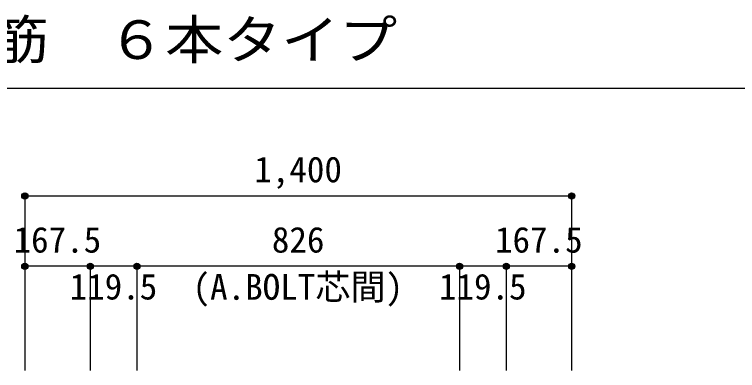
# Model space of a CAD drawing. Units: millimetres at full size, sheet at 1:30; details may follow other scales. Extents: x -5973 to 5954, y -4195 to 4201.
# Drawn here: x -5022 to -3171, y -945 to -33 of the extents above; entities that cross this region are included whole.
import ezdxf
from ezdxf.enums import TextEntityAlignment as Align

# ---------------------------------------------------------------- set-up
doc = ezdxf.new("R2010")
doc.units = ezdxf.units.MM
doc.header["$LTSCALE"] = 30
doc.header["$PDMODE"] = 32
doc.header["$PDSIZE"] = 15
for name, color, linetype in [('0-7_文字', 4, 'Continuous'), ('0-D_寸法', 4, 'Continuous'), ('6-7_文字', 7, 'Continuous'), ('F-0_枠', 6, 'Continuous')]:
    doc.layers.add(name, color=color, linetype=linetype)
doc.styles.add('ＭＳ ゴシック', font='')
doc.styles.get('ＭＳ ゴシック').set_extended_font_data('MS Gothic')

msp = doc.modelspace()

# ---------------------------------------------------------------- linework, layer by layer
at = {"layer": '0-D_寸法'}
for p, q in [((-4995.8, -497.85), (-4995.8, -677.85)), ((-4995.8, -497.85), (-3595.8, -497.85)), ((-3595.8, -497.85), (-3595.8, -677.85)), ((-4995.8, -677.85), (-4995.8, -944.89)), ((-4828.3, -677.85), (-4995.8, -677.85)), ((-4995.8, -677.85), (-4995.8, -944.89)), ((-4708.8, -677.85), (-4828.3, -677.85)), ((-4828.3, -677.85), (-4828.3, -944.89)), ((-3882.8, -677.85), (-4708.8, -677.85)), ((-4708.8, -677.85), (-4708.8, -944.89)), ((-3763.3, -677.85), (-3882.8, -677.85)), ((-3882.8, -677.85), (-3882.8, -944.89)), ((-3595.8, -677.85), (-3763.3, -677.85)), ((-3763.3, -677.85), (-3763.3, -944.89)), ((-3595.8, -677.85), (-3595.8, -944.89))]:
    msp.add_line(p, q, dxfattribs=at)
for centre, radius in [((-4995.8, -497.85), 8), ((-4995.8, -497.85), 7.2), ((-4995.8, -497.85), 6.4), ((-4995.8, -497.85), 5.6), ((-4995.8, -497.85), 4.8), ((-4995.8, -497.85), 4), ((-4995.8, -497.85), 3.2), ((-4995.8, -497.85), 2.4), ((-4995.8, -497.85), 1.6), ((-4995.8, -497.85), 0.8), ((-3595.8, -497.85), 8), ((-3595.8, -497.85), 7.2), ((-3595.8, -497.85), 6.4), ((-3595.8, -497.85), 5.6), ((-3595.8, -497.85), 4.8), ((-3595.8, -497.85), 4), ((-3595.8, -497.85), 3.2), ((-3595.8, -497.85), 2.4), ((-3595.8, -497.85), 1.6), ((-3595.8, -497.85), 0.8), ((-4995.8, -677.85), 8), ((-4995.8, -677.85), 7.2), ((-4995.8, -677.85), 6.4), ((-4995.8, -677.85), 5.6), ((-4995.8, -677.85), 4.8), ((-4995.8, -677.85), 4), ((-4995.8, -677.85), 3.2), ((-4995.8, -677.85), 2.4), ((-4995.8, -677.85), 1.6), ((-4995.8, -677.85), 0.8), ((-4828.3, -677.85), 8), ((-4828.3, -677.85), 7.2), ((-4828.3, -677.85), 6.4), ((-4828.3, -677.85), 5.6), ((-4828.3, -677.85), 4.8), ((-4828.3, -677.85), 4), ((-4828.3, -677.85), 3.2), ((-4828.3, -677.85), 2.4), ((-4828.3, -677.85), 1.6), ((-4828.3, -677.85), 0.8), ((-4708.8, -677.85), 8), ((-4708.8, -677.85), 7.2), ((-4708.8, -677.85), 6.4), ((-4708.8, -677.85), 5.6), ((-4708.8, -677.85), 4.8), ((-4708.8, -677.85), 4), ((-4708.8, -677.85), 3.2), ((-4708.8, -677.85), 2.4), ((-4708.8, -677.85), 1.6), ((-4708.8, -677.85), 0.8), ((-3882.8, -677.85), 8), ((-3882.8, -677.85), 7.2), ((-3882.8, -677.85), 6.4), ((-3882.8, -677.85), 5.6), ((-3882.8, -677.85), 4.8), ((-3882.8, -677.85), 4), ((-3882.8, -677.85), 3.2), ((-3882.8, -677.85), 2.4), ((-3882.8, -677.85), 1.6), ((-3882.8, -677.85), 0.8), ((-3763.3, -677.85), 8), ((-3763.3, -677.85), 7.2), ((-3763.3, -677.85), 6.4), ((-3763.3, -677.85), 5.6), ((-3763.3, -677.85), 4.8), ((-3763.3, -677.85), 4), ((-3763.3, -677.85), 3.2), ((-3763.3, -677.85), 2.4), ((-3763.3, -677.85), 1.6), ((-3763.3, -677.85), 0.8), ((-3595.8, -677.85), 8), ((-3595.8, -677.85), 7.2), ((-3595.8, -677.85), 6.4), ((-3595.8, -677.85), 5.6), ((-3595.8, -677.85), 4.8), ((-3595.8, -677.85), 4), ((-3595.8, -677.85), 3.2), ((-3595.8, -677.85), 2.4), ((-3595.8, -677.85), 1.6), ((-3595.8, -677.85), 0.8)]:
    msp.add_circle(centre, radius, dxfattribs=at)
at = {"layer": '0-D_寸法', "color": 7}
for p in [(-4995.8, -497.85), (-3595.8, -497.85), (-4995.8, -677.85), (-4828.3, -677.85), (-4828.3, -677.85), (-4708.8, -677.85), (-4708.8, -677.85), (-3882.8, -677.85), (-3882.8, -677.85), (-3763.3, -677.85), (-3763.3, -677.85), (-3595.8, -677.85), (-3595.8, -677.85)]:
    msp.add_point(p, dxfattribs=at)
at = {"layer": 'F-0_枠', "color": 2}
msp.add_line((-5972.88, -222.05), (3723.6, -222.05), dxfattribs=at)

# ---------------------------------------------------------------- texts
at = {"layer": '0-7_文字', "style": 'ＭＳ ゴシック'}
msp.add_text('(A.BOLT芯間)', height=65.98, dxfattribs=at).set_placement((-4566.32, -783.54), align=Align.BOTTOM_LEFT)
at = {"layer": '0-D_寸法', "style": 'ＭＳ ゴシック'}
for s, p in [('1,400', (-4408.3, -482.85)), ('167.5', (-5024.55, -662.85)), ('826', (-4363.3, -662.85)), ('167.5', (-3792.05, -662.85)), ('119.5', (-4881.05, -782.85)), ('119.5', (-3935.55, -782.85))]:
    msp.add_text(s, height=65.98, dxfattribs=at).set_placement(p, align=Align.BOTTOM_LEFT)
at = {"layer": '6-7_文字', "color": 2, "style": 'ＭＳ ゴシック', "width": 1.1}
msp.add_text('\u3000\u3000基礎梁主筋\u3000６本タイプ', height=98.97, dxfattribs=at).set_placement((-5972.88, -177.05), align=Align.BOTTOM_LEFT)

doc.saveas('drawing.dxf')
